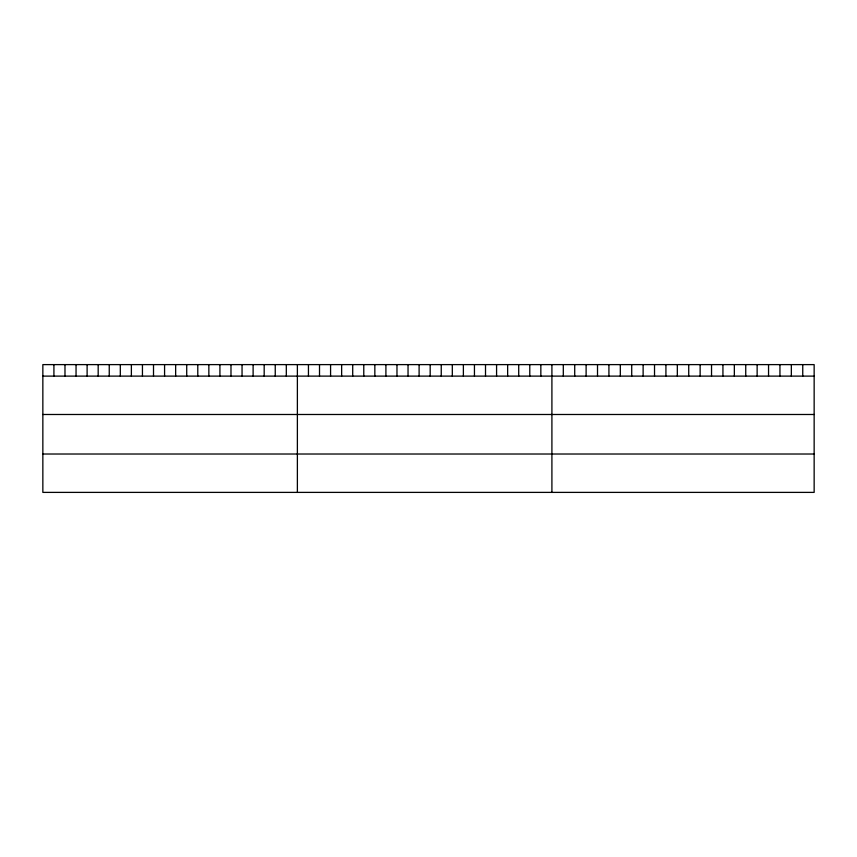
<?xml version="1.0" encoding="UTF-8"?>
<svg xmlns="http://www.w3.org/2000/svg" width="857" height="857" viewBox="0 0 857 857"><rect width="100%" height="100%" fill="white"/><g stroke="black" fill="none" stroke-linecap="round" stroke-linejoin="round"><path stroke-width="1.29" d="M814.15 376.116L814.15 492.389L42.85 492.389L42.85 364.611L814.15 364.611L814.15 376.116L42.85 376.116M42.85 414.488L814.15 414.488M42.85 454.017L814.15 454.017M802.752 364.611L802.752 376.116M791.343 364.611L791.343 376.116M779.945 364.611L779.945 376.116M768.547 364.611L768.547 376.116M757.138 364.611L757.138 376.116M745.74 364.611L745.74 376.116M734.342 364.611L734.342 376.116M722.933 364.611L722.933 376.116M711.535 364.611L711.535 376.116M700.137 364.611L700.137 376.116M688.728 364.611L688.728 376.116M677.33 364.611L677.33 376.116M665.921 364.611L665.921 376.116M654.523 364.611L654.523 376.116M643.125 364.611L643.125 376.116M631.716 364.611L631.716 376.116M620.318 364.611L620.318 376.116M608.92 364.611L608.92 376.116M597.511 364.611L597.511 376.116M586.113 364.611L586.113 376.116M574.715 364.611L574.715 376.116M563.306 364.611L563.306 376.116M551.908 364.611L551.908 492.389M540.842 364.611L540.842 376.116M529.776 364.611L529.776 376.116M518.71 364.611L518.71 376.116M507.644 364.611L507.644 376.116M496.578 364.611L496.578 376.116M485.512 364.611L485.512 376.116M474.446 364.611L474.446 376.116M463.38 364.611L463.38 376.116M452.314 364.611L452.314 376.116M441.248 364.611L441.248 376.116M430.182 364.611L430.182 376.116M419.105 364.611L419.105 376.116M408.039 364.611L408.039 376.116M396.973 364.611L396.973 376.116M385.907 364.611L385.907 376.116M374.841 364.611L374.841 376.116M363.775 364.611L363.775 376.116M352.709 364.611L352.709 376.116M341.643 364.611L341.643 376.116M330.577 364.611L330.577 376.116M319.511 364.611L319.511 376.116M308.445 364.611L308.445 376.116M297.379 364.611L297.379 492.389M286.313 364.611L286.313 376.116M275.247 364.611L275.247 376.116M264.181 364.611L264.181 376.116M253.115 364.611L253.115 376.116M242.049 364.611L242.049 376.116M230.983 364.611L230.983 376.116M219.917 364.611L219.917 376.116M208.851 364.611L208.851 376.116M197.785 364.611L197.785 376.116M186.719 364.611L186.719 376.116M175.653 364.611L175.653 376.116M164.576 364.611L164.576 376.116M153.51 364.611L153.51 376.116M142.444 364.611L142.444 376.116M131.378 364.611L131.378 376.116M120.312 364.611L120.312 376.116M109.246 364.611L109.246 376.116M98.18 364.611L98.18 376.116M87.114 364.611L87.114 376.116M76.048 364.611L76.048 376.116M64.982 364.611L64.982 376.116M53.916 364.611L53.916 376.116"/></g></svg>
